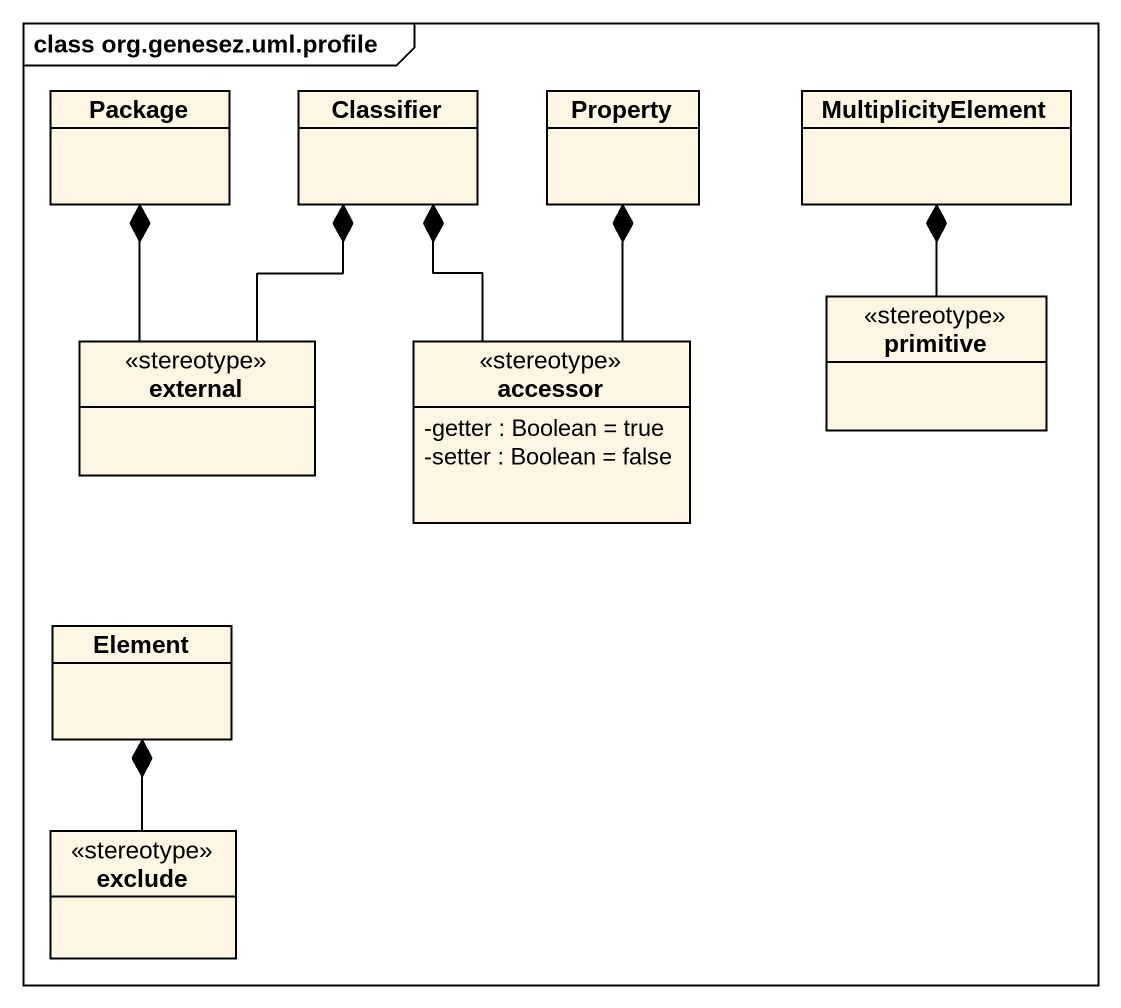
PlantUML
@startuml
mainframe class org.genesez.uml.profile
hide circle
hide empty members
skinparam classAttributeIconSize 0
class "Package" as Package_
class Classifier
class Property
class MultiplicityElement
class external <<stereotype>>
class accessor <<stereotype>> {
  -getter : Boolean = true
  -setter : Boolean = false
}
class primitive <<stereotype>>
class Element
class exclude <<stereotype>>
external -up-* Package_
external -up-* Classifier
accessor -up-* Classifier
accessor -up-* Property
primitive -up-* MultiplicityElement
exclude -up-* Element
@enduml
